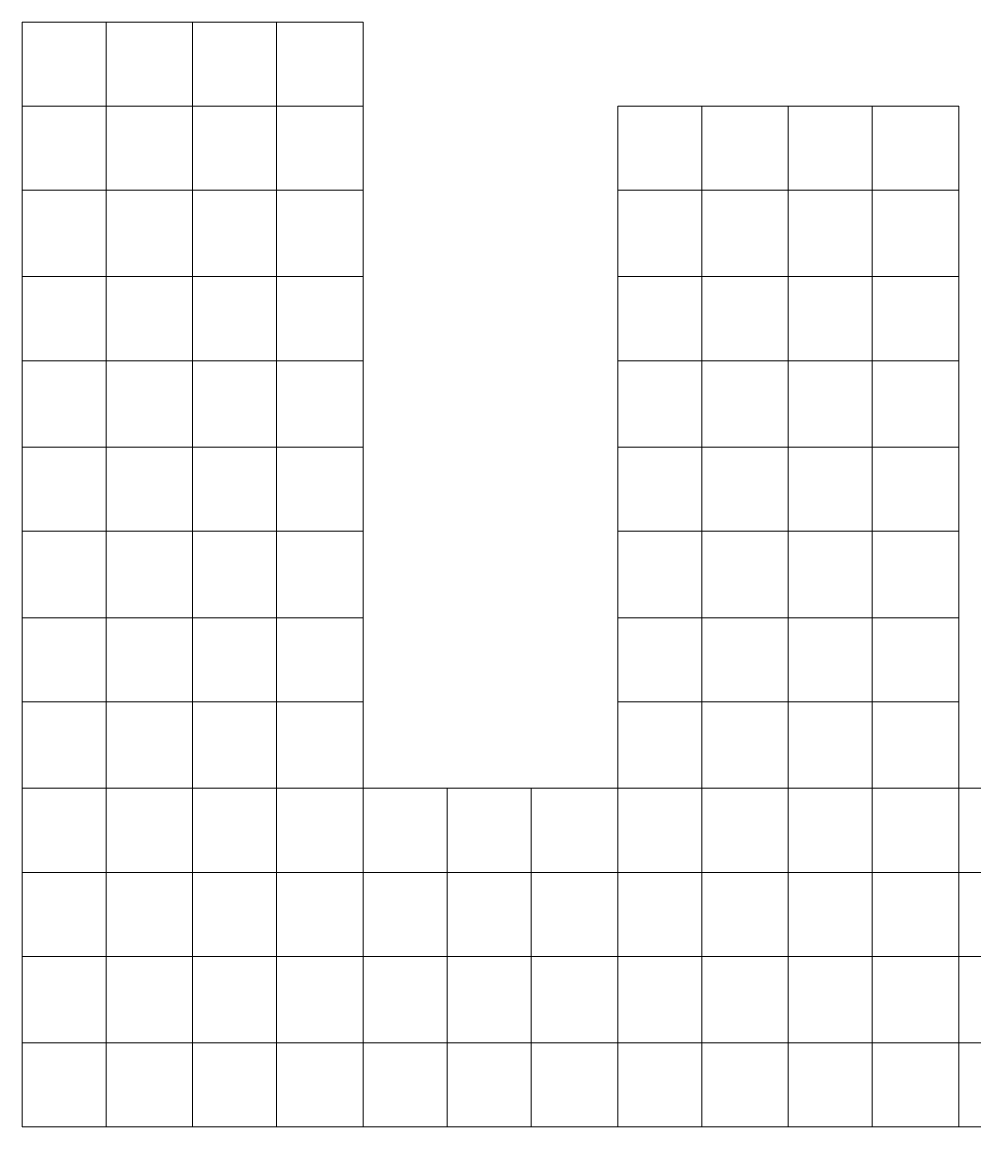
# Model space of a CAD drawing. Header units: millimetres. Extents: x -139 to 75, y -28 to 93.
# Drawn here: x -90.655 to -89.647, y 49.447 to 50.615 of the extents above; entities that cross this region are included whole.
import ezdxf

# ---------------------------------------------------------------- set-up
doc = ezdxf.new("R2010")
doc.units = ezdxf.units.MM
doc.header["$MEASUREMENT"] = 0
doc.layers.add('Layer 1', color=7, linetype='Continuous')

msp = doc.modelspace()

# ---------------------------------------------------------------- linework, layer by layer
at = {"layer": 'Layer 1', "color": 136, "lineweight": 0}
for points in [[(-90.6551, 50.5262), (-90.6551, 50.5262), (-90.6551, 50.6151), (-90.6551, 50.6151), (-90.6551, 50.6151), (-90.6551, 50.6151), (-90.5662, 50.6151), (-90.5662, 50.6151), (-90.5662, 50.6151), (-90.5662, 50.6151), (-90.5662, 50.5262), (-90.5662, 50.5262), (-90.5662, 50.5262), (-90.5662, 50.5262), (-90.6551, 50.5262), (-90.6551, 50.5262)], [(-90.5662, 50.5262), (-90.5662, 50.5262), (-90.5662, 50.6151), (-90.5662, 50.6151), (-90.5662, 50.6151), (-90.5662, 50.6151), (-90.4748, 50.6151), (-90.4748, 50.6151), (-90.4748, 50.6151), (-90.4748, 50.6151), (-90.4748, 50.5262), (-90.4748, 50.5262), (-90.4748, 50.5262), (-90.4748, 50.5262), (-90.5662, 50.5262), (-90.5662, 50.5262)], [(-90.4748, 50.5262), (-90.4748, 50.5262), (-90.4748, 50.6151), (-90.4748, 50.6151), (-90.4748, 50.6151), (-90.4748, 50.6151), (-90.3859, 50.6151), (-90.3859, 50.6151), (-90.3859, 50.6151), (-90.3859, 50.6151), (-90.3859, 50.5262), (-90.3859, 50.5262), (-90.3859, 50.5262), (-90.3859, 50.5262), (-90.4748, 50.5262), (-90.4748, 50.5262)], [(-90.3859, 50.5262), (-90.3859, 50.5262), (-90.3859, 50.6151), (-90.3859, 50.6151), (-90.3859, 50.6151), (-90.3859, 50.6151), (-90.2945, 50.6151), (-90.2945, 50.6151), (-90.2945, 50.6151), (-90.2945, 50.6151), (-90.2945, 50.5262), (-90.2945, 50.5262), (-90.2945, 50.5262), (-90.2945, 50.5262), (-90.3859, 50.5262), (-90.3859, 50.5262)], [(-90.6551, 50.4373), (-90.6551, 50.4373), (-90.6551, 50.5262), (-90.6551, 50.5262), (-90.6551, 50.5262), (-90.6551, 50.5262), (-90.5662, 50.5262), (-90.5662, 50.5262), (-90.5662, 50.5262), (-90.5662, 50.5262), (-90.5662, 50.4373), (-90.5662, 50.4373), (-90.5662, 50.4373), (-90.5662, 50.4373), (-90.6551, 50.4373), (-90.6551, 50.4373)], [(-90.5662, 50.4373), (-90.5662, 50.4373), (-90.5662, 50.5262), (-90.5662, 50.5262), (-90.5662, 50.5262), (-90.5662, 50.5262), (-90.4748, 50.5262), (-90.4748, 50.5262), (-90.4748, 50.5262), (-90.4748, 50.5262), (-90.4748, 50.4373), (-90.4748, 50.4373), (-90.4748, 50.4373), (-90.4748, 50.4373), (-90.5662, 50.4373), (-90.5662, 50.4373)], [(-90.4748, 50.4373), (-90.4748, 50.4373), (-90.4748, 50.5262), (-90.4748, 50.5262), (-90.4748, 50.5262), (-90.4748, 50.5262), (-90.3859, 50.5262), (-90.3859, 50.5262), (-90.3859, 50.5262), (-90.3859, 50.5262), (-90.3859, 50.4373), (-90.3859, 50.4373), (-90.3859, 50.4373), (-90.3859, 50.4373), (-90.4748, 50.4373), (-90.4748, 50.4373)], [(-90.3859, 50.4373), (-90.3859, 50.4373), (-90.3859, 50.5262), (-90.3859, 50.5262), (-90.3859, 50.5262), (-90.3859, 50.5262), (-90.2945, 50.5262), (-90.2945, 50.5262), (-90.2945, 50.5262), (-90.2945, 50.5262), (-90.2945, 50.4373), (-90.2945, 50.4373), (-90.2945, 50.4373), (-90.2945, 50.4373), (-90.3859, 50.4373), (-90.3859, 50.4373)], [(-90.0252, 50.4373), (-90.0252, 50.4373), (-90.0252, 50.5262), (-90.0252, 50.5262), (-90.0252, 50.5262), (-90.0252, 50.5262), (-89.9363, 50.5262), (-89.9363, 50.5262), (-89.9363, 50.5262), (-89.9363, 50.5262), (-89.9363, 50.4373), (-89.9363, 50.4373), (-89.9363, 50.4373), (-89.9363, 50.4373), (-90.0252, 50.4373), (-90.0252, 50.4373)], [(-89.9363, 50.4373), (-89.9363, 50.4373), (-89.9363, 50.5262), (-89.9363, 50.5262), (-89.9363, 50.5262), (-89.9363, 50.5262), (-89.8449, 50.5262), (-89.8449, 50.5262), (-89.8449, 50.5262), (-89.8449, 50.5262), (-89.8449, 50.4373), (-89.8449, 50.4373), (-89.8449, 50.4373), (-89.8449, 50.4373), (-89.9363, 50.4373), (-89.9363, 50.4373)], [(-89.8449, 50.4373), (-89.8449, 50.4373), (-89.8449, 50.5262), (-89.8449, 50.5262), (-89.8449, 50.5262), (-89.8449, 50.5262), (-89.756, 50.5262), (-89.756, 50.5262), (-89.756, 50.5262), (-89.756, 50.5262), (-89.756, 50.4373), (-89.756, 50.4373), (-89.756, 50.4373), (-89.756, 50.4373), (-89.8449, 50.4373), (-89.8449, 50.4373)], [(-89.756, 50.4373), (-89.756, 50.4373), (-89.756, 50.5262), (-89.756, 50.5262), (-89.756, 50.5262), (-89.756, 50.5262), (-89.6645, 50.5262), (-89.6645, 50.5262), (-89.6645, 50.5262), (-89.6645, 50.5262), (-89.6645, 50.4373), (-89.6645, 50.4373), (-89.6645, 50.4373), (-89.6645, 50.4373), (-89.756, 50.4373), (-89.756, 50.4373)], [(-90.6551, 50.3459), (-90.6551, 50.3459), (-90.6551, 50.4373), (-90.6551, 50.4373), (-90.6551, 50.4373), (-90.6551, 50.4373), (-90.5662, 50.4373), (-90.5662, 50.4373), (-90.5662, 50.4373), (-90.5662, 50.4373), (-90.5662, 50.3459), (-90.5662, 50.3459), (-90.5662, 50.3459), (-90.5662, 50.3459), (-90.6551, 50.3459), (-90.6551, 50.3459)], [(-90.5662, 50.3459), (-90.5662, 50.3459), (-90.5662, 50.4373), (-90.5662, 50.4373), (-90.5662, 50.4373), (-90.5662, 50.4373), (-90.4748, 50.4373), (-90.4748, 50.4373), (-90.4748, 50.4373), (-90.4748, 50.4373), (-90.4748, 50.3459), (-90.4748, 50.3459), (-90.4748, 50.3459), (-90.4748, 50.3459), (-90.5662, 50.3459), (-90.5662, 50.3459)], [(-90.4748, 50.3459), (-90.4748, 50.3459), (-90.4748, 50.4373), (-90.4748, 50.4373), (-90.4748, 50.4373), (-90.4748, 50.4373), (-90.3859, 50.4373), (-90.3859, 50.4373), (-90.3859, 50.4373), (-90.3859, 50.4373), (-90.3859, 50.3459), (-90.3859, 50.3459), (-90.3859, 50.3459), (-90.3859, 50.3459), (-90.4748, 50.3459), (-90.4748, 50.3459)], [(-90.3859, 50.3459), (-90.3859, 50.3459), (-90.3859, 50.4373), (-90.3859, 50.4373), (-90.3859, 50.4373), (-90.3859, 50.4373), (-90.2945, 50.4373), (-90.2945, 50.4373), (-90.2945, 50.4373), (-90.2945, 50.4373), (-90.2945, 50.3459), (-90.2945, 50.3459), (-90.2945, 50.3459), (-90.2945, 50.3459), (-90.3859, 50.3459), (-90.3859, 50.3459)], [(-90.0252, 50.3459), (-90.0252, 50.3459), (-90.0252, 50.4373), (-90.0252, 50.4373), (-90.0252, 50.4373), (-90.0252, 50.4373), (-89.9363, 50.4373), (-89.9363, 50.4373), (-89.9363, 50.4373), (-89.9363, 50.4373), (-89.9363, 50.3459), (-89.9363, 50.3459), (-89.9363, 50.3459), (-89.9363, 50.3459), (-90.0252, 50.3459), (-90.0252, 50.3459)], [(-89.9363, 50.3459), (-89.9363, 50.3459), (-89.9363, 50.4373), (-89.9363, 50.4373), (-89.9363, 50.4373), (-89.9363, 50.4373), (-89.8449, 50.4373), (-89.8449, 50.4373), (-89.8449, 50.4373), (-89.8449, 50.4373), (-89.8449, 50.3459), (-89.8449, 50.3459), (-89.8449, 50.3459), (-89.8449, 50.3459), (-89.9363, 50.3459), (-89.9363, 50.3459)], [(-89.8449, 50.3459), (-89.8449, 50.3459), (-89.8449, 50.4373), (-89.8449, 50.4373), (-89.8449, 50.4373), (-89.8449, 50.4373), (-89.756, 50.4373), (-89.756, 50.4373), (-89.756, 50.4373), (-89.756, 50.4373), (-89.756, 50.3459), (-89.756, 50.3459), (-89.756, 50.3459), (-89.756, 50.3459), (-89.8449, 50.3459), (-89.8449, 50.3459)], [(-89.756, 50.3459), (-89.756, 50.3459), (-89.756, 50.4373), (-89.756, 50.4373), (-89.756, 50.4373), (-89.756, 50.4373), (-89.6645, 50.4373), (-89.6645, 50.4373), (-89.6645, 50.4373), (-89.6645, 50.4373), (-89.6645, 50.3459), (-89.6645, 50.3459), (-89.6645, 50.3459), (-89.6645, 50.3459), (-89.756, 50.3459), (-89.756, 50.3459)], [(-90.6551, 50.257), (-90.6551, 50.257), (-90.6551, 50.3459), (-90.6551, 50.3459), (-90.6551, 50.3459), (-90.6551, 50.3459), (-90.5662, 50.3459), (-90.5662, 50.3459), (-90.5662, 50.3459), (-90.5662, 50.3459), (-90.5662, 50.257), (-90.5662, 50.257), (-90.5662, 50.257), (-90.5662, 50.257), (-90.6551, 50.257), (-90.6551, 50.257)], [(-90.5662, 50.257), (-90.5662, 50.257), (-90.5662, 50.3459), (-90.5662, 50.3459), (-90.5662, 50.3459), (-90.5662, 50.3459), (-90.4748, 50.3459), (-90.4748, 50.3459), (-90.4748, 50.3459), (-90.4748, 50.3459), (-90.4748, 50.257), (-90.4748, 50.257), (-90.4748, 50.257), (-90.4748, 50.257), (-90.5662, 50.257), (-90.5662, 50.257)], [(-90.4748, 50.257), (-90.4748, 50.257), (-90.4748, 50.3459), (-90.4748, 50.3459), (-90.4748, 50.3459), (-90.4748, 50.3459), (-90.3859, 50.3459), (-90.3859, 50.3459), (-90.3859, 50.3459), (-90.3859, 50.3459), (-90.3859, 50.257), (-90.3859, 50.257), (-90.3859, 50.257), (-90.3859, 50.257), (-90.4748, 50.257), (-90.4748, 50.257)], [(-90.3859, 50.257), (-90.3859, 50.257), (-90.3859, 50.3459), (-90.3859, 50.3459), (-90.3859, 50.3459), (-90.3859, 50.3459), (-90.2945, 50.3459), (-90.2945, 50.3459), (-90.2945, 50.3459), (-90.2945, 50.3459), (-90.2945, 50.257), (-90.2945, 50.257), (-90.2945, 50.257), (-90.2945, 50.257), (-90.3859, 50.257), (-90.3859, 50.257)], [(-90.0252, 50.257), (-90.0252, 50.257), (-90.0252, 50.3459), (-90.0252, 50.3459), (-90.0252, 50.3459), (-90.0252, 50.3459), (-89.9363, 50.3459), (-89.9363, 50.3459), (-89.9363, 50.3459), (-89.9363, 50.3459), (-89.9363, 50.257), (-89.9363, 50.257), (-89.9363, 50.257), (-89.9363, 50.257), (-90.0252, 50.257), (-90.0252, 50.257)], [(-89.9363, 50.257), (-89.9363, 50.257), (-89.9363, 50.3459), (-89.9363, 50.3459), (-89.9363, 50.3459), (-89.9363, 50.3459), (-89.8449, 50.3459), (-89.8449, 50.3459), (-89.8449, 50.3459), (-89.8449, 50.3459), (-89.8449, 50.257), (-89.8449, 50.257), (-89.8449, 50.257), (-89.8449, 50.257), (-89.9363, 50.257), (-89.9363, 50.257)], [(-89.8449, 50.257), (-89.8449, 50.257), (-89.8449, 50.3459), (-89.8449, 50.3459), (-89.8449, 50.3459), (-89.8449, 50.3459), (-89.756, 50.3459), (-89.756, 50.3459), (-89.756, 50.3459), (-89.756, 50.3459), (-89.756, 50.257), (-89.756, 50.257), (-89.756, 50.257), (-89.756, 50.257), (-89.8449, 50.257), (-89.8449, 50.257)], [(-89.756, 50.257), (-89.756, 50.257), (-89.756, 50.3459), (-89.756, 50.3459), (-89.756, 50.3459), (-89.756, 50.3459), (-89.6645, 50.3459), (-89.6645, 50.3459), (-89.6645, 50.3459), (-89.6645, 50.3459), (-89.6645, 50.257), (-89.6645, 50.257), (-89.6645, 50.257), (-89.6645, 50.257), (-89.756, 50.257), (-89.756, 50.257)], [(-90.6551, 50.1655), (-90.6551, 50.1655), (-90.6551, 50.257), (-90.6551, 50.257), (-90.6551, 50.257), (-90.6551, 50.257), (-90.5662, 50.257), (-90.5662, 50.257), (-90.5662, 50.257), (-90.5662, 50.257), (-90.5662, 50.1655), (-90.5662, 50.1655), (-90.5662, 50.1655), (-90.5662, 50.1655), (-90.6551, 50.1655), (-90.6551, 50.1655)], [(-90.5662, 50.1655), (-90.5662, 50.1655), (-90.5662, 50.257), (-90.5662, 50.257), (-90.5662, 50.257), (-90.5662, 50.257), (-90.4748, 50.257), (-90.4748, 50.257), (-90.4748, 50.257), (-90.4748, 50.257), (-90.4748, 50.1655), (-90.4748, 50.1655), (-90.4748, 50.1655), (-90.4748, 50.1655), (-90.5662, 50.1655), (-90.5662, 50.1655)], [(-90.4748, 50.1655), (-90.4748, 50.1655), (-90.4748, 50.257), (-90.4748, 50.257), (-90.4748, 50.257), (-90.4748, 50.257), (-90.3859, 50.257), (-90.3859, 50.257), (-90.3859, 50.257), (-90.3859, 50.257), (-90.3859, 50.1655), (-90.3859, 50.1655), (-90.3859, 50.1655), (-90.3859, 50.1655), (-90.4748, 50.1655), (-90.4748, 50.1655)], [(-90.3859, 50.1655), (-90.3859, 50.1655), (-90.3859, 50.257), (-90.3859, 50.257), (-90.3859, 50.257), (-90.3859, 50.257), (-90.2945, 50.257), (-90.2945, 50.257), (-90.2945, 50.257), (-90.2945, 50.257), (-90.2945, 50.1655), (-90.2945, 50.1655), (-90.2945, 50.1655), (-90.2945, 50.1655), (-90.3859, 50.1655), (-90.3859, 50.1655)], [(-90.0252, 50.1655), (-90.0252, 50.1655), (-90.0252, 50.257), (-90.0252, 50.257), (-90.0252, 50.257), (-90.0252, 50.257), (-89.9363, 50.257), (-89.9363, 50.257), (-89.9363, 50.257), (-89.9363, 50.257), (-89.9363, 50.1655), (-89.9363, 50.1655), (-89.9363, 50.1655), (-89.9363, 50.1655), (-90.0252, 50.1655), (-90.0252, 50.1655)], [(-89.9363, 50.1655), (-89.9363, 50.1655), (-89.9363, 50.257), (-89.9363, 50.257), (-89.9363, 50.257), (-89.9363, 50.257), (-89.8449, 50.257), (-89.8449, 50.257), (-89.8449, 50.257), (-89.8449, 50.257), (-89.8449, 50.1655), (-89.8449, 50.1655), (-89.8449, 50.1655), (-89.8449, 50.1655), (-89.9363, 50.1655), (-89.9363, 50.1655)], [(-89.8449, 50.1655), (-89.8449, 50.1655), (-89.8449, 50.257), (-89.8449, 50.257), (-89.8449, 50.257), (-89.8449, 50.257), (-89.756, 50.257), (-89.756, 50.257), (-89.756, 50.257), (-89.756, 50.257), (-89.756, 50.1655), (-89.756, 50.1655), (-89.756, 50.1655), (-89.756, 50.1655), (-89.8449, 50.1655), (-89.8449, 50.1655)], [(-89.756, 50.1655), (-89.756, 50.1655), (-89.756, 50.257), (-89.756, 50.257), (-89.756, 50.257), (-89.756, 50.257), (-89.6645, 50.257), (-89.6645, 50.257), (-89.6645, 50.257), (-89.6645, 50.257), (-89.6645, 50.1655), (-89.6645, 50.1655), (-89.6645, 50.1655), (-89.6645, 50.1655), (-89.756, 50.1655), (-89.756, 50.1655)], [(-90.6551, 50.0766), (-90.6551, 50.0766), (-90.6551, 50.1655), (-90.6551, 50.1655), (-90.6551, 50.1655), (-90.6551, 50.1655), (-90.5662, 50.1655), (-90.5662, 50.1655), (-90.5662, 50.1655), (-90.5662, 50.1655), (-90.5662, 50.0766), (-90.5662, 50.0766), (-90.5662, 50.0766), (-90.5662, 50.0766), (-90.6551, 50.0766), (-90.6551, 50.0766)], [(-90.5662, 50.0766), (-90.5662, 50.0766), (-90.5662, 50.1655), (-90.5662, 50.1655), (-90.5662, 50.1655), (-90.5662, 50.1655), (-90.4748, 50.1655), (-90.4748, 50.1655), (-90.4748, 50.1655), (-90.4748, 50.1655), (-90.4748, 50.0766), (-90.4748, 50.0766), (-90.4748, 50.0766), (-90.4748, 50.0766), (-90.5662, 50.0766), (-90.5662, 50.0766)], [(-90.4748, 50.0766), (-90.4748, 50.0766), (-90.4748, 50.1655), (-90.4748, 50.1655), (-90.4748, 50.1655), (-90.4748, 50.1655), (-90.3859, 50.1655), (-90.3859, 50.1655), (-90.3859, 50.1655), (-90.3859, 50.1655), (-90.3859, 50.0766), (-90.3859, 50.0766), (-90.3859, 50.0766), (-90.3859, 50.0766), (-90.4748, 50.0766), (-90.4748, 50.0766)], [(-90.3859, 50.0766), (-90.3859, 50.0766), (-90.3859, 50.1655), (-90.3859, 50.1655), (-90.3859, 50.1655), (-90.3859, 50.1655), (-90.2945, 50.1655), (-90.2945, 50.1655), (-90.2945, 50.1655), (-90.2945, 50.1655), (-90.2945, 50.0766), (-90.2945, 50.0766), (-90.2945, 50.0766), (-90.2945, 50.0766), (-90.3859, 50.0766), (-90.3859, 50.0766)], [(-90.0252, 50.0766), (-90.0252, 50.0766), (-90.0252, 50.1655), (-90.0252, 50.1655), (-90.0252, 50.1655), (-90.0252, 50.1655), (-89.9363, 50.1655), (-89.9363, 50.1655), (-89.9363, 50.1655), (-89.9363, 50.1655), (-89.9363, 50.0766), (-89.9363, 50.0766), (-89.9363, 50.0766), (-89.9363, 50.0766), (-90.0252, 50.0766), (-90.0252, 50.0766)], [(-89.9363, 50.0766), (-89.9363, 50.0766), (-89.9363, 50.1655), (-89.9363, 50.1655), (-89.9363, 50.1655), (-89.9363, 50.1655), (-89.8449, 50.1655), (-89.8449, 50.1655), (-89.8449, 50.1655), (-89.8449, 50.1655), (-89.8449, 50.0766), (-89.8449, 50.0766), (-89.8449, 50.0766), (-89.8449, 50.0766), (-89.9363, 50.0766), (-89.9363, 50.0766)], [(-89.8449, 50.0766), (-89.8449, 50.0766), (-89.8449, 50.1655), (-89.8449, 50.1655), (-89.8449, 50.1655), (-89.8449, 50.1655), (-89.756, 50.1655), (-89.756, 50.1655), (-89.756, 50.1655), (-89.756, 50.1655), (-89.756, 50.0766), (-89.756, 50.0766), (-89.756, 50.0766), (-89.756, 50.0766), (-89.8449, 50.0766), (-89.8449, 50.0766)], [(-89.756, 50.0766), (-89.756, 50.0766), (-89.756, 50.1655), (-89.756, 50.1655), (-89.756, 50.1655), (-89.756, 50.1655), (-89.6645, 50.1655), (-89.6645, 50.1655), (-89.6645, 50.1655), (-89.6645, 50.1655), (-89.6645, 50.0766), (-89.6645, 50.0766), (-89.6645, 50.0766), (-89.6645, 50.0766), (-89.756, 50.0766), (-89.756, 50.0766)], [(-90.6551, 49.9852), (-90.6551, 49.9852), (-90.6551, 50.0766), (-90.6551, 50.0766), (-90.6551, 50.0766), (-90.6551, 50.0766), (-90.5662, 50.0766), (-90.5662, 50.0766), (-90.5662, 50.0766), (-90.5662, 50.0766), (-90.5662, 49.9852), (-90.5662, 49.9852), (-90.5662, 49.9852), (-90.5662, 49.9852), (-90.6551, 49.9852), (-90.6551, 49.9852)], [(-90.5662, 49.9852), (-90.5662, 49.9852), (-90.5662, 50.0766), (-90.5662, 50.0766), (-90.5662, 50.0766), (-90.5662, 50.0766), (-90.4748, 50.0766), (-90.4748, 50.0766), (-90.4748, 50.0766), (-90.4748, 50.0766), (-90.4748, 49.9852), (-90.4748, 49.9852), (-90.4748, 49.9852), (-90.4748, 49.9852), (-90.5662, 49.9852), (-90.5662, 49.9852)], [(-90.4748, 49.9852), (-90.4748, 49.9852), (-90.4748, 50.0766), (-90.4748, 50.0766), (-90.4748, 50.0766), (-90.4748, 50.0766), (-90.3859, 50.0766), (-90.3859, 50.0766), (-90.3859, 50.0766), (-90.3859, 50.0766), (-90.3859, 49.9852), (-90.3859, 49.9852), (-90.3859, 49.9852), (-90.3859, 49.9852), (-90.4748, 49.9852), (-90.4748, 49.9852)], [(-90.3859, 49.9852), (-90.3859, 49.9852), (-90.3859, 50.0766), (-90.3859, 50.0766), (-90.3859, 50.0766), (-90.3859, 50.0766), (-90.2945, 50.0766), (-90.2945, 50.0766), (-90.2945, 50.0766), (-90.2945, 50.0766), (-90.2945, 49.9852), (-90.2945, 49.9852), (-90.2945, 49.9852), (-90.2945, 49.9852), (-90.3859, 49.9852), (-90.3859, 49.9852)], [(-90.0252, 49.9852), (-90.0252, 49.9852), (-90.0252, 50.0766), (-90.0252, 50.0766), (-90.0252, 50.0766), (-90.0252, 50.0766), (-89.9363, 50.0766), (-89.9363, 50.0766), (-89.9363, 50.0766), (-89.9363, 50.0766), (-89.9363, 49.9852), (-89.9363, 49.9852), (-89.9363, 49.9852), (-89.9363, 49.9852), (-90.0252, 49.9852), (-90.0252, 49.9852)], [(-89.9363, 49.9852), (-89.9363, 49.9852), (-89.9363, 50.0766), (-89.9363, 50.0766), (-89.9363, 50.0766), (-89.9363, 50.0766), (-89.8449, 50.0766), (-89.8449, 50.0766), (-89.8449, 50.0766), (-89.8449, 50.0766), (-89.8449, 49.9852), (-89.8449, 49.9852), (-89.8449, 49.9852), (-89.8449, 49.9852), (-89.9363, 49.9852), (-89.9363, 49.9852)], [(-89.8449, 49.9852), (-89.8449, 49.9852), (-89.8449, 50.0766), (-89.8449, 50.0766), (-89.8449, 50.0766), (-89.8449, 50.0766), (-89.756, 50.0766), (-89.756, 50.0766), (-89.756, 50.0766), (-89.756, 50.0766), (-89.756, 49.9852), (-89.756, 49.9852), (-89.756, 49.9852), (-89.756, 49.9852), (-89.8449, 49.9852), (-89.8449, 49.9852)], [(-89.756, 49.9852), (-89.756, 49.9852), (-89.756, 50.0766), (-89.756, 50.0766), (-89.756, 50.0766), (-89.756, 50.0766), (-89.6645, 50.0766), (-89.6645, 50.0766), (-89.6645, 50.0766), (-89.6645, 50.0766), (-89.6645, 49.9852), (-89.6645, 49.9852), (-89.6645, 49.9852), (-89.6645, 49.9852), (-89.756, 49.9852), (-89.756, 49.9852)], [(-90.6551, 49.8963), (-90.6551, 49.8963), (-90.6551, 49.9852), (-90.6551, 49.9852), (-90.6551, 49.9852), (-90.6551, 49.9852), (-90.5662, 49.9852), (-90.5662, 49.9852), (-90.5662, 49.9852), (-90.5662, 49.9852), (-90.5662, 49.8963), (-90.5662, 49.8963), (-90.5662, 49.8963), (-90.5662, 49.8963), (-90.6551, 49.8963), (-90.6551, 49.8963)], [(-90.5662, 49.8963), (-90.5662, 49.8963), (-90.5662, 49.9852), (-90.5662, 49.9852), (-90.5662, 49.9852), (-90.5662, 49.9852), (-90.4748, 49.9852), (-90.4748, 49.9852), (-90.4748, 49.9852), (-90.4748, 49.9852), (-90.4748, 49.8963), (-90.4748, 49.8963), (-90.4748, 49.8963), (-90.4748, 49.8963), (-90.5662, 49.8963), (-90.5662, 49.8963)], [(-90.4748, 49.8963), (-90.4748, 49.8963), (-90.4748, 49.9852), (-90.4748, 49.9852), (-90.4748, 49.9852), (-90.4748, 49.9852), (-90.3859, 49.9852), (-90.3859, 49.9852), (-90.3859, 49.9852), (-90.3859, 49.9852), (-90.3859, 49.8963), (-90.3859, 49.8963), (-90.3859, 49.8963), (-90.3859, 49.8963), (-90.4748, 49.8963), (-90.4748, 49.8963)], [(-90.3859, 49.8963), (-90.3859, 49.8963), (-90.3859, 49.9852), (-90.3859, 49.9852), (-90.3859, 49.9852), (-90.3859, 49.9852), (-90.2945, 49.9852), (-90.2945, 49.9852), (-90.2945, 49.9852), (-90.2945, 49.9852), (-90.2945, 49.8963), (-90.2945, 49.8963), (-90.2945, 49.8963), (-90.2945, 49.8963), (-90.3859, 49.8963), (-90.3859, 49.8963)], [(-90.0252, 49.8963), (-90.0252, 49.8963), (-90.0252, 49.9852), (-90.0252, 49.9852), (-90.0252, 49.9852), (-90.0252, 49.9852), (-89.9363, 49.9852), (-89.9363, 49.9852), (-89.9363, 49.9852), (-89.9363, 49.9852), (-89.9363, 49.8963), (-89.9363, 49.8963), (-89.9363, 49.8963), (-89.9363, 49.8963), (-90.0252, 49.8963), (-90.0252, 49.8963)], [(-89.9363, 49.8963), (-89.9363, 49.8963), (-89.9363, 49.9852), (-89.9363, 49.9852), (-89.9363, 49.9852), (-89.9363, 49.9852), (-89.8449, 49.9852), (-89.8449, 49.9852), (-89.8449, 49.9852), (-89.8449, 49.9852), (-89.8449, 49.8963), (-89.8449, 49.8963), (-89.8449, 49.8963), (-89.8449, 49.8963), (-89.9363, 49.8963), (-89.9363, 49.8963)], [(-89.8449, 49.8963), (-89.8449, 49.8963), (-89.8449, 49.9852), (-89.8449, 49.9852), (-89.8449, 49.9852), (-89.8449, 49.9852), (-89.756, 49.9852), (-89.756, 49.9852), (-89.756, 49.9852), (-89.756, 49.9852), (-89.756, 49.8963), (-89.756, 49.8963), (-89.756, 49.8963), (-89.756, 49.8963), (-89.8449, 49.8963), (-89.8449, 49.8963)], [(-89.756, 49.8963), (-89.756, 49.8963), (-89.756, 49.9852), (-89.756, 49.9852), (-89.756, 49.9852), (-89.756, 49.9852), (-89.6645, 49.9852), (-89.6645, 49.9852), (-89.6645, 49.9852), (-89.6645, 49.9852), (-89.6645, 49.8963), (-89.6645, 49.8963), (-89.6645, 49.8963), (-89.6645, 49.8963), (-89.756, 49.8963), (-89.756, 49.8963)], [(-90.6551, 49.8048), (-90.6551, 49.8048), (-90.6551, 49.8963), (-90.6551, 49.8963), (-90.6551, 49.8963), (-90.6551, 49.8963), (-90.5662, 49.8963), (-90.5662, 49.8963), (-90.5662, 49.8963), (-90.5662, 49.8963), (-90.5662, 49.8048), (-90.5662, 49.8048), (-90.5662, 49.8048), (-90.5662, 49.8048), (-90.6551, 49.8048), (-90.6551, 49.8048)], [(-90.5662, 49.8048), (-90.5662, 49.8048), (-90.5662, 49.8963), (-90.5662, 49.8963), (-90.5662, 49.8963), (-90.5662, 49.8963), (-90.4748, 49.8963), (-90.4748, 49.8963), (-90.4748, 49.8963), (-90.4748, 49.8963), (-90.4748, 49.8048), (-90.4748, 49.8048), (-90.4748, 49.8048), (-90.4748, 49.8048), (-90.5662, 49.8048), (-90.5662, 49.8048)], [(-90.4748, 49.8048), (-90.4748, 49.8048), (-90.4748, 49.8963), (-90.4748, 49.8963), (-90.4748, 49.8963), (-90.4748, 49.8963), (-90.3859, 49.8963), (-90.3859, 49.8963), (-90.3859, 49.8963), (-90.3859, 49.8963), (-90.3859, 49.8048), (-90.3859, 49.8048), (-90.3859, 49.8048), (-90.3859, 49.8048), (-90.4748, 49.8048), (-90.4748, 49.8048)], [(-90.3859, 49.8048), (-90.3859, 49.8048), (-90.3859, 49.8963), (-90.3859, 49.8963), (-90.3859, 49.8963), (-90.3859, 49.8963), (-90.2945, 49.8963), (-90.2945, 49.8963), (-90.2945, 49.8963), (-90.2945, 49.8963), (-90.2945, 49.8048), (-90.2945, 49.8048), (-90.2945, 49.8048), (-90.2945, 49.8048), (-90.3859, 49.8048), (-90.3859, 49.8048)], [(-90.0252, 49.8048), (-90.0252, 49.8048), (-90.0252, 49.8963), (-90.0252, 49.8963), (-90.0252, 49.8963), (-90.0252, 49.8963), (-89.9363, 49.8963), (-89.9363, 49.8963), (-89.9363, 49.8963), (-89.9363, 49.8963), (-89.9363, 49.8048), (-89.9363, 49.8048), (-89.9363, 49.8048), (-89.9363, 49.8048), (-90.0252, 49.8048), (-90.0252, 49.8048)], [(-89.9363, 49.8048), (-89.9363, 49.8048), (-89.9363, 49.8963), (-89.9363, 49.8963), (-89.9363, 49.8963), (-89.9363, 49.8963), (-89.8449, 49.8963), (-89.8449, 49.8963), (-89.8449, 49.8963), (-89.8449, 49.8963), (-89.8449, 49.8048), (-89.8449, 49.8048), (-89.8449, 49.8048), (-89.8449, 49.8048), (-89.9363, 49.8048), (-89.9363, 49.8048)], [(-89.8449, 49.8048), (-89.8449, 49.8048), (-89.8449, 49.8963), (-89.8449, 49.8963), (-89.8449, 49.8963), (-89.8449, 49.8963), (-89.756, 49.8963), (-89.756, 49.8963), (-89.756, 49.8963), (-89.756, 49.8963), (-89.756, 49.8048), (-89.756, 49.8048), (-89.756, 49.8048), (-89.756, 49.8048), (-89.8449, 49.8048), (-89.8449, 49.8048)], [(-89.756, 49.8048), (-89.756, 49.8048), (-89.756, 49.8963), (-89.756, 49.8963), (-89.756, 49.8963), (-89.756, 49.8963), (-89.6645, 49.8963), (-89.6645, 49.8963), (-89.6645, 49.8963), (-89.6645, 49.8963), (-89.6645, 49.8048), (-89.6645, 49.8048), (-89.6645, 49.8048), (-89.6645, 49.8048), (-89.756, 49.8048), (-89.756, 49.8048)], [(-90.6551, 49.7159), (-90.6551, 49.7159), (-90.6551, 49.8048), (-90.6551, 49.8048), (-90.6551, 49.8048), (-90.6551, 49.8048), (-90.5662, 49.8048), (-90.5662, 49.8048), (-90.5662, 49.8048), (-90.5662, 49.8048), (-90.5662, 49.7159), (-90.5662, 49.7159), (-90.5662, 49.7159), (-90.5662, 49.7159), (-90.6551, 49.7159), (-90.6551, 49.7159)], [(-90.5662, 49.7159), (-90.5662, 49.7159), (-90.5662, 49.8048), (-90.5662, 49.8048), (-90.5662, 49.8048), (-90.5662, 49.8048), (-90.4748, 49.8048), (-90.4748, 49.8048), (-90.4748, 49.8048), (-90.4748, 49.8048), (-90.4748, 49.7159), (-90.4748, 49.7159), (-90.4748, 49.7159), (-90.4748, 49.7159), (-90.5662, 49.7159), (-90.5662, 49.7159)], [(-90.4748, 49.7159), (-90.4748, 49.7159), (-90.4748, 49.8048), (-90.4748, 49.8048), (-90.4748, 49.8048), (-90.4748, 49.8048), (-90.3859, 49.8048), (-90.3859, 49.8048), (-90.3859, 49.8048), (-90.3859, 49.8048), (-90.3859, 49.7159), (-90.3859, 49.7159), (-90.3859, 49.7159), (-90.3859, 49.7159), (-90.4748, 49.7159), (-90.4748, 49.7159)], [(-90.3859, 49.7159), (-90.3859, 49.7159), (-90.3859, 49.8048), (-90.3859, 49.8048), (-90.3859, 49.8048), (-90.3859, 49.8048), (-90.2945, 49.8048), (-90.2945, 49.8048), (-90.2945, 49.8048), (-90.2945, 49.8048), (-90.2945, 49.7159), (-90.2945, 49.7159), (-90.2945, 49.7159), (-90.2945, 49.7159), (-90.3859, 49.7159), (-90.3859, 49.7159)], [(-90.2945, 49.7159), (-90.2945, 49.7159), (-90.2945, 49.8048), (-90.2945, 49.8048), (-90.2945, 49.8048), (-90.2945, 49.8048), (-90.2056, 49.8048), (-90.2056, 49.8048), (-90.2056, 49.8048), (-90.2056, 49.8048), (-90.2056, 49.7159), (-90.2056, 49.7159), (-90.2056, 49.7159), (-90.2056, 49.7159), (-90.2945, 49.7159), (-90.2945, 49.7159)], [(-90.2056, 49.7159), (-90.2056, 49.7159), (-90.2056, 49.8048), (-90.2056, 49.8048), (-90.2056, 49.8048), (-90.2056, 49.8048), (-90.1167, 49.8048), (-90.1167, 49.8048), (-90.1167, 49.8048), (-90.1167, 49.8048), (-90.1167, 49.7159), (-90.1167, 49.7159), (-90.1167, 49.7159), (-90.1167, 49.7159), (-90.2056, 49.7159), (-90.2056, 49.7159)], [(-90.1167, 49.7159), (-90.1167, 49.7159), (-90.1167, 49.8048), (-90.1167, 49.8048), (-90.1167, 49.8048), (-90.1167, 49.8048), (-90.0252, 49.8048), (-90.0252, 49.8048), (-90.0252, 49.8048), (-90.0252, 49.8048), (-90.0252, 49.7159), (-90.0252, 49.7159), (-90.0252, 49.7159), (-90.0252, 49.7159), (-90.1167, 49.7159), (-90.1167, 49.7159)], [(-90.0252, 49.7159), (-90.0252, 49.7159), (-90.0252, 49.8048), (-90.0252, 49.8048), (-90.0252, 49.8048), (-90.0252, 49.8048), (-89.9363, 49.8048), (-89.9363, 49.8048), (-89.9363, 49.8048), (-89.9363, 49.8048), (-89.9363, 49.7159), (-89.9363, 49.7159), (-89.9363, 49.7159), (-89.9363, 49.7159), (-90.0252, 49.7159), (-90.0252, 49.7159)], [(-89.9363, 49.7159), (-89.9363, 49.7159), (-89.9363, 49.8048), (-89.9363, 49.8048), (-89.9363, 49.8048), (-89.9363, 49.8048), (-89.8449, 49.8048), (-89.8449, 49.8048), (-89.8449, 49.8048), (-89.8449, 49.8048), (-89.8449, 49.7159), (-89.8449, 49.7159), (-89.8449, 49.7159), (-89.8449, 49.7159), (-89.9363, 49.7159), (-89.9363, 49.7159)], [(-89.8449, 49.7159), (-89.8449, 49.7159), (-89.8449, 49.8048), (-89.8449, 49.8048), (-89.8449, 49.8048), (-89.8449, 49.8048), (-89.756, 49.8048), (-89.756, 49.8048), (-89.756, 49.8048), (-89.756, 49.8048), (-89.756, 49.7159), (-89.756, 49.7159), (-89.756, 49.7159), (-89.756, 49.7159), (-89.8449, 49.7159), (-89.8449, 49.7159)], [(-89.756, 49.7159), (-89.756, 49.7159), (-89.756, 49.8048), (-89.756, 49.8048), (-89.756, 49.8048), (-89.756, 49.8048), (-89.6645, 49.8048), (-89.6645, 49.8048), (-89.6645, 49.8048), (-89.6645, 49.8048), (-89.6645, 49.7159), (-89.6645, 49.7159), (-89.6645, 49.7159), (-89.6645, 49.7159), (-89.756, 49.7159), (-89.756, 49.7159)], [(-89.6645, 49.7159), (-89.6645, 49.7159), (-89.6645, 49.8048), (-89.6645, 49.8048), (-89.6645, 49.8048), (-89.6645, 49.8048), (-89.5756, 49.8048), (-89.5756, 49.8048), (-89.5756, 49.8048), (-89.5756, 49.8048), (-89.5756, 49.7159), (-89.5756, 49.7159), (-89.5756, 49.7159), (-89.5756, 49.7159), (-89.6645, 49.7159), (-89.6645, 49.7159)], [(-90.6551, 49.627), (-90.6551, 49.627), (-90.6551, 49.7159), (-90.6551, 49.7159), (-90.6551, 49.7159), (-90.6551, 49.7159), (-90.5662, 49.7159), (-90.5662, 49.7159), (-90.5662, 49.7159), (-90.5662, 49.7159), (-90.5662, 49.627), (-90.5662, 49.627), (-90.5662, 49.627), (-90.5662, 49.627), (-90.6551, 49.627), (-90.6551, 49.627)], [(-90.5662, 49.627), (-90.5662, 49.627), (-90.5662, 49.7159), (-90.5662, 49.7159), (-90.5662, 49.7159), (-90.5662, 49.7159), (-90.4748, 49.7159), (-90.4748, 49.7159), (-90.4748, 49.7159), (-90.4748, 49.7159), (-90.4748, 49.627), (-90.4748, 49.627), (-90.4748, 49.627), (-90.4748, 49.627), (-90.5662, 49.627), (-90.5662, 49.627)], [(-90.4748, 49.627), (-90.4748, 49.627), (-90.4748, 49.7159), (-90.4748, 49.7159), (-90.4748, 49.7159), (-90.4748, 49.7159), (-90.3859, 49.7159), (-90.3859, 49.7159), (-90.3859, 49.7159), (-90.3859, 49.7159), (-90.3859, 49.627), (-90.3859, 49.627), (-90.3859, 49.627), (-90.3859, 49.627), (-90.4748, 49.627), (-90.4748, 49.627)], [(-90.3859, 49.627), (-90.3859, 49.627), (-90.3859, 49.7159), (-90.3859, 49.7159), (-90.3859, 49.7159), (-90.3859, 49.7159), (-90.2945, 49.7159), (-90.2945, 49.7159), (-90.2945, 49.7159), (-90.2945, 49.7159), (-90.2945, 49.627), (-90.2945, 49.627), (-90.2945, 49.627), (-90.2945, 49.627), (-90.3859, 49.627), (-90.3859, 49.627)], [(-90.2945, 49.627), (-90.2945, 49.627), (-90.2945, 49.7159), (-90.2945, 49.7159), (-90.2945, 49.7159), (-90.2945, 49.7159), (-90.2056, 49.7159), (-90.2056, 49.7159), (-90.2056, 49.7159), (-90.2056, 49.7159), (-90.2056, 49.627), (-90.2056, 49.627), (-90.2056, 49.627), (-90.2056, 49.627), (-90.2945, 49.627), (-90.2945, 49.627)], [(-90.2056, 49.627), (-90.2056, 49.627), (-90.2056, 49.7159), (-90.2056, 49.7159), (-90.2056, 49.7159), (-90.2056, 49.7159), (-90.1167, 49.7159), (-90.1167, 49.7159), (-90.1167, 49.7159), (-90.1167, 49.7159), (-90.1167, 49.627), (-90.1167, 49.627), (-90.1167, 49.627), (-90.1167, 49.627), (-90.2056, 49.627), (-90.2056, 49.627)], [(-90.1167, 49.627), (-90.1167, 49.627), (-90.1167, 49.7159), (-90.1167, 49.7159), (-90.1167, 49.7159), (-90.1167, 49.7159), (-90.0252, 49.7159), (-90.0252, 49.7159), (-90.0252, 49.7159), (-90.0252, 49.7159), (-90.0252, 49.627), (-90.0252, 49.627), (-90.0252, 49.627), (-90.0252, 49.627), (-90.1167, 49.627), (-90.1167, 49.627)], [(-90.0252, 49.627), (-90.0252, 49.627), (-90.0252, 49.7159), (-90.0252, 49.7159), (-90.0252, 49.7159), (-90.0252, 49.7159), (-89.9363, 49.7159), (-89.9363, 49.7159), (-89.9363, 49.7159), (-89.9363, 49.7159), (-89.9363, 49.627), (-89.9363, 49.627), (-89.9363, 49.627), (-89.9363, 49.627), (-90.0252, 49.627), (-90.0252, 49.627)], [(-89.9363, 49.627), (-89.9363, 49.627), (-89.9363, 49.7159), (-89.9363, 49.7159), (-89.9363, 49.7159), (-89.9363, 49.7159), (-89.8449, 49.7159), (-89.8449, 49.7159), (-89.8449, 49.7159), (-89.8449, 49.7159), (-89.8449, 49.627), (-89.8449, 49.627), (-89.8449, 49.627), (-89.8449, 49.627), (-89.9363, 49.627), (-89.9363, 49.627)], [(-89.8449, 49.627), (-89.8449, 49.627), (-89.8449, 49.7159), (-89.8449, 49.7159), (-89.8449, 49.7159), (-89.8449, 49.7159), (-89.756, 49.7159), (-89.756, 49.7159), (-89.756, 49.7159), (-89.756, 49.7159), (-89.756, 49.627), (-89.756, 49.627), (-89.756, 49.627), (-89.756, 49.627), (-89.8449, 49.627), (-89.8449, 49.627)], [(-89.756, 49.627), (-89.756, 49.627), (-89.756, 49.7159), (-89.756, 49.7159), (-89.756, 49.7159), (-89.756, 49.7159), (-89.6645, 49.7159), (-89.6645, 49.7159), (-89.6645, 49.7159), (-89.6645, 49.7159), (-89.6645, 49.627), (-89.6645, 49.627), (-89.6645, 49.627), (-89.6645, 49.627), (-89.756, 49.627), (-89.756, 49.627)], [(-89.6645, 49.627), (-89.6645, 49.627), (-89.6645, 49.7159), (-89.6645, 49.7159), (-89.6645, 49.7159), (-89.6645, 49.7159), (-89.5756, 49.7159), (-89.5756, 49.7159), (-89.5756, 49.7159), (-89.5756, 49.7159), (-89.5756, 49.627), (-89.5756, 49.627), (-89.5756, 49.627), (-89.5756, 49.627), (-89.6645, 49.627), (-89.6645, 49.627)], [(-90.6551, 49.5356), (-90.6551, 49.5356), (-90.6551, 49.627), (-90.6551, 49.627), (-90.6551, 49.627), (-90.6551, 49.627), (-90.5662, 49.627), (-90.5662, 49.627), (-90.5662, 49.627), (-90.5662, 49.627), (-90.5662, 49.5356), (-90.5662, 49.5356), (-90.5662, 49.5356), (-90.5662, 49.5356), (-90.6551, 49.5356), (-90.6551, 49.5356)], [(-90.5662, 49.5356), (-90.5662, 49.5356), (-90.5662, 49.627), (-90.5662, 49.627), (-90.5662, 49.627), (-90.5662, 49.627), (-90.4748, 49.627), (-90.4748, 49.627), (-90.4748, 49.627), (-90.4748, 49.627), (-90.4748, 49.5356), (-90.4748, 49.5356), (-90.4748, 49.5356), (-90.4748, 49.5356), (-90.5662, 49.5356), (-90.5662, 49.5356)], [(-90.4748, 49.5356), (-90.4748, 49.5356), (-90.4748, 49.627), (-90.4748, 49.627), (-90.4748, 49.627), (-90.4748, 49.627), (-90.3859, 49.627), (-90.3859, 49.627), (-90.3859, 49.627), (-90.3859, 49.627), (-90.3859, 49.5356), (-90.3859, 49.5356), (-90.3859, 49.5356), (-90.3859, 49.5356), (-90.4748, 49.5356), (-90.4748, 49.5356)], [(-90.3859, 49.5356), (-90.3859, 49.5356), (-90.3859, 49.627), (-90.3859, 49.627), (-90.3859, 49.627), (-90.3859, 49.627), (-90.2945, 49.627), (-90.2945, 49.627), (-90.2945, 49.627), (-90.2945, 49.627), (-90.2945, 49.5356), (-90.2945, 49.5356), (-90.2945, 49.5356), (-90.2945, 49.5356), (-90.3859, 49.5356), (-90.3859, 49.5356)], [(-90.2945, 49.5356), (-90.2945, 49.5356), (-90.2945, 49.627), (-90.2945, 49.627), (-90.2945, 49.627), (-90.2945, 49.627), (-90.2056, 49.627), (-90.2056, 49.627), (-90.2056, 49.627), (-90.2056, 49.627), (-90.2056, 49.5356), (-90.2056, 49.5356), (-90.2056, 49.5356), (-90.2056, 49.5356), (-90.2945, 49.5356), (-90.2945, 49.5356)], [(-90.2056, 49.5356), (-90.2056, 49.5356), (-90.2056, 49.627), (-90.2056, 49.627), (-90.2056, 49.627), (-90.2056, 49.627), (-90.1167, 49.627), (-90.1167, 49.627), (-90.1167, 49.627), (-90.1167, 49.627), (-90.1167, 49.5356), (-90.1167, 49.5356), (-90.1167, 49.5356), (-90.1167, 49.5356), (-90.2056, 49.5356), (-90.2056, 49.5356)], [(-90.1167, 49.5356), (-90.1167, 49.5356), (-90.1167, 49.627), (-90.1167, 49.627), (-90.1167, 49.627), (-90.1167, 49.627), (-90.0252, 49.627), (-90.0252, 49.627), (-90.0252, 49.627), (-90.0252, 49.627), (-90.0252, 49.5356), (-90.0252, 49.5356), (-90.0252, 49.5356), (-90.0252, 49.5356), (-90.1167, 49.5356), (-90.1167, 49.5356)], [(-90.0252, 49.5356), (-90.0252, 49.5356), (-90.0252, 49.627), (-90.0252, 49.627), (-90.0252, 49.627), (-90.0252, 49.627), (-89.9363, 49.627), (-89.9363, 49.627), (-89.9363, 49.627), (-89.9363, 49.627), (-89.9363, 49.5356), (-89.9363, 49.5356), (-89.9363, 49.5356), (-89.9363, 49.5356), (-90.0252, 49.5356), (-90.0252, 49.5356)], [(-89.9363, 49.5356), (-89.9363, 49.5356), (-89.9363, 49.627), (-89.9363, 49.627), (-89.9363, 49.627), (-89.9363, 49.627), (-89.8449, 49.627), (-89.8449, 49.627), (-89.8449, 49.627), (-89.8449, 49.627), (-89.8449, 49.5356), (-89.8449, 49.5356), (-89.8449, 49.5356), (-89.8449, 49.5356), (-89.9363, 49.5356), (-89.9363, 49.5356)], [(-89.8449, 49.5356), (-89.8449, 49.5356), (-89.8449, 49.627), (-89.8449, 49.627), (-89.8449, 49.627), (-89.8449, 49.627), (-89.756, 49.627), (-89.756, 49.627), (-89.756, 49.627), (-89.756, 49.627), (-89.756, 49.5356), (-89.756, 49.5356), (-89.756, 49.5356), (-89.756, 49.5356), (-89.8449, 49.5356), (-89.8449, 49.5356)], [(-89.756, 49.5356), (-89.756, 49.5356), (-89.756, 49.627), (-89.756, 49.627), (-89.756, 49.627), (-89.756, 49.627), (-89.6645, 49.627), (-89.6645, 49.627), (-89.6645, 49.627), (-89.6645, 49.627), (-89.6645, 49.5356), (-89.6645, 49.5356), (-89.6645, 49.5356), (-89.6645, 49.5356), (-89.756, 49.5356), (-89.756, 49.5356)], [(-89.6645, 49.5356), (-89.6645, 49.5356), (-89.6645, 49.627), (-89.6645, 49.627), (-89.6645, 49.627), (-89.6645, 49.627), (-89.5756, 49.627), (-89.5756, 49.627), (-89.5756, 49.627), (-89.5756, 49.627), (-89.5756, 49.5356), (-89.5756, 49.5356), (-89.5756, 49.5356), (-89.5756, 49.5356), (-89.6645, 49.5356), (-89.6645, 49.5356)], [(-90.6551, 49.4467), (-90.6551, 49.4467), (-90.6551, 49.5356), (-90.6551, 49.5356), (-90.6551, 49.5356), (-90.6551, 49.5356), (-90.5662, 49.5356), (-90.5662, 49.5356), (-90.5662, 49.5356), (-90.5662, 49.5356), (-90.5662, 49.4467), (-90.5662, 49.4467), (-90.5662, 49.4467), (-90.5662, 49.4467), (-90.6551, 49.4467), (-90.6551, 49.4467)], [(-90.5662, 49.4467), (-90.5662, 49.4467), (-90.5662, 49.5356), (-90.5662, 49.5356), (-90.5662, 49.5356), (-90.5662, 49.5356), (-90.4748, 49.5356), (-90.4748, 49.5356), (-90.4748, 49.5356), (-90.4748, 49.5356), (-90.4748, 49.4467), (-90.4748, 49.4467), (-90.4748, 49.4467), (-90.4748, 49.4467), (-90.5662, 49.4467), (-90.5662, 49.4467)], [(-90.4748, 49.4467), (-90.4748, 49.4467), (-90.4748, 49.5356), (-90.4748, 49.5356), (-90.4748, 49.5356), (-90.4748, 49.5356), (-90.3859, 49.5356), (-90.3859, 49.5356), (-90.3859, 49.5356), (-90.3859, 49.5356), (-90.3859, 49.4467), (-90.3859, 49.4467), (-90.3859, 49.4467), (-90.3859, 49.4467), (-90.4748, 49.4467), (-90.4748, 49.4467)], [(-90.3859, 49.4467), (-90.3859, 49.4467), (-90.3859, 49.5356), (-90.3859, 49.5356), (-90.3859, 49.5356), (-90.3859, 49.5356), (-90.2945, 49.5356), (-90.2945, 49.5356), (-90.2945, 49.5356), (-90.2945, 49.5356), (-90.2945, 49.4467), (-90.2945, 49.4467), (-90.2945, 49.4467), (-90.2945, 49.4467), (-90.3859, 49.4467), (-90.3859, 49.4467)], [(-90.2945, 49.4467), (-90.2945, 49.4467), (-90.2945, 49.5356), (-90.2945, 49.5356), (-90.2945, 49.5356), (-90.2945, 49.5356), (-90.2056, 49.5356), (-90.2056, 49.5356), (-90.2056, 49.5356), (-90.2056, 49.5356), (-90.2056, 49.4467), (-90.2056, 49.4467), (-90.2056, 49.4467), (-90.2056, 49.4467), (-90.2945, 49.4467), (-90.2945, 49.4467)], [(-90.2056, 49.4467), (-90.2056, 49.4467), (-90.2056, 49.5356), (-90.2056, 49.5356), (-90.2056, 49.5356), (-90.2056, 49.5356), (-90.1167, 49.5356), (-90.1167, 49.5356), (-90.1167, 49.5356), (-90.1167, 49.5356), (-90.1167, 49.4467), (-90.1167, 49.4467), (-90.1167, 49.4467), (-90.1167, 49.4467), (-90.2056, 49.4467), (-90.2056, 49.4467)], [(-90.1167, 49.4467), (-90.1167, 49.4467), (-90.1167, 49.5356), (-90.1167, 49.5356), (-90.1167, 49.5356), (-90.1167, 49.5356), (-90.0252, 49.5356), (-90.0252, 49.5356), (-90.0252, 49.5356), (-90.0252, 49.5356), (-90.0252, 49.4467), (-90.0252, 49.4467), (-90.0252, 49.4467), (-90.0252, 49.4467), (-90.1167, 49.4467), (-90.1167, 49.4467)], [(-90.0252, 49.4467), (-90.0252, 49.4467), (-90.0252, 49.5356), (-90.0252, 49.5356), (-90.0252, 49.5356), (-90.0252, 49.5356), (-89.9363, 49.5356), (-89.9363, 49.5356), (-89.9363, 49.5356), (-89.9363, 49.5356), (-89.9363, 49.4467), (-89.9363, 49.4467), (-89.9363, 49.4467), (-89.9363, 49.4467), (-90.0252, 49.4467), (-90.0252, 49.4467)], [(-89.9363, 49.4467), (-89.9363, 49.4467), (-89.9363, 49.5356), (-89.9363, 49.5356), (-89.9363, 49.5356), (-89.9363, 49.5356), (-89.8449, 49.5356), (-89.8449, 49.5356), (-89.8449, 49.5356), (-89.8449, 49.5356), (-89.8449, 49.4467), (-89.8449, 49.4467), (-89.8449, 49.4467), (-89.8449, 49.4467), (-89.9363, 49.4467), (-89.9363, 49.4467)], [(-89.8449, 49.4467), (-89.8449, 49.4467), (-89.8449, 49.5356), (-89.8449, 49.5356), (-89.8449, 49.5356), (-89.8449, 49.5356), (-89.756, 49.5356), (-89.756, 49.5356), (-89.756, 49.5356), (-89.756, 49.5356), (-89.756, 49.4467), (-89.756, 49.4467), (-89.756, 49.4467), (-89.756, 49.4467), (-89.8449, 49.4467), (-89.8449, 49.4467)], [(-89.756, 49.4467), (-89.756, 49.4467), (-89.756, 49.5356), (-89.756, 49.5356), (-89.756, 49.5356), (-89.756, 49.5356), (-89.6645, 49.5356), (-89.6645, 49.5356), (-89.6645, 49.5356), (-89.6645, 49.5356), (-89.6645, 49.4467), (-89.6645, 49.4467), (-89.6645, 49.4467), (-89.6645, 49.4467), (-89.756, 49.4467), (-89.756, 49.4467)], [(-89.6645, 49.4467), (-89.6645, 49.4467), (-89.6645, 49.5356), (-89.6645, 49.5356), (-89.6645, 49.5356), (-89.6645, 49.5356), (-89.5756, 49.5356), (-89.5756, 49.5356), (-89.5756, 49.5356), (-89.5756, 49.5356), (-89.5756, 49.4467), (-89.5756, 49.4467), (-89.5756, 49.4467), (-89.5756, 49.4467), (-89.6645, 49.4467), (-89.6645, 49.4467)]]:
    msp.add_open_spline(points, degree=3, knots=[0, 0, 0, 0, 0.2, 0.2, 0.2, 0.2, 0.4, 0.4, 0.4, 0.4, 0.6, 0.6, 0.6, 0.6, 1, 1, 1, 1], dxfattribs=at)

doc.saveas('drawing.dxf')
